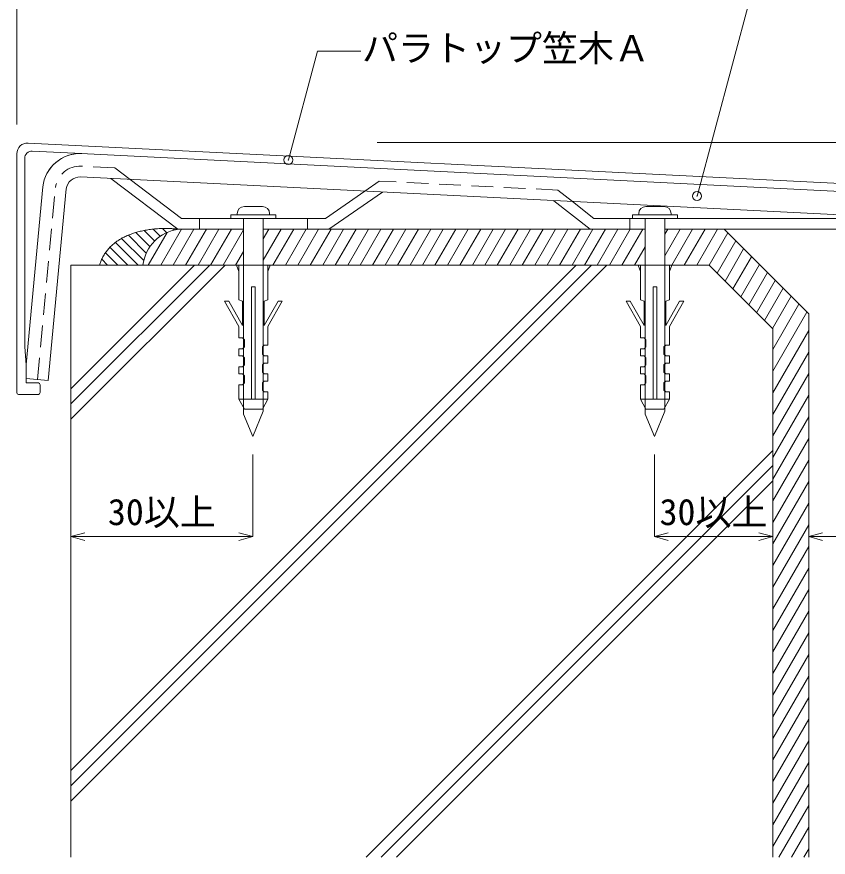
# Model space of a CAD drawing. Units: millimetres, scale not verified. Extents: x -675 to 675, y -471 to 460.
# Drawn here: x -308.5 to -83, y 80.1 to 313.5 of the extents above; entities that cross this region are included whole.
import ezdxf
from ezdxf.enums import TextEntityAlignment as Align

# ---------------------------------------------------------------- set-up
doc = ezdxf.new("R2010")
doc.units = ezdxf.units.MM
doc.header["$LTSCALE"] = 5
doc.header["$PDMODE"] = 32
doc.header["$PDSIZE"] = 2.5
doc.linetypes.add('DASHED1', pattern=[1.8, 1.2, -0.6])
doc.layers.add('1-0_芯・寸法線', color=7, linetype='Continuous', lineweight=18)
doc.styles.add('ＭＳ ゴシック', font='')
doc.styles.get('ＭＳ ゴシック').set_extended_font_data('MS Gothic')

msp = doc.modelspace()

# ---------------------------------------------------------------- linework, layer by layer
at = {"layer": '1-0_芯・寸法線'}
for p, q in [((-308.48, 356.044), (-308.48, 283.61)), ((-103.012, 325.107), (-119.466, 263.703)), ((-224.928, 303.937), (-233.02, 273.736)), ((-224.928, 303.937), (-212.928, 303.937)), ((-11.33, 263.753), (-305.33, 278.453)), ((31.52, 278.61), (-208.355, 278.61)), ((-290.417, 275.505), (-304.18, 276.193)), ((-25.5, 262.259), (-290.685, 275.518)), ((-308.48, 209.11), (-308.48, 275.457)), ((-306.28, 274.195), (-306.28, 221.81)), ((-25.978, 255.774), (-290.745, 269.013)), ((-282.318, 268.591), (-263.753, 254.521)), ((-305.888, 216.908), (-301.244, 266.271)), ((-277.001, 268.326), (-262.744, 257.521)), ((-299.772, 212.521), (-294.77, 265.686)), ((-222.744, 257.521), (-211.805, 265.066)), ((-221.81, 254.521), (-206.878, 264.819)), ((-159.248, 262.438), (-149.183, 254.521)), ((-240.24, 260.821), (-245.24, 260.821)), ((-128.653, 260.821), (-133.652, 260.821)), ((-262.744, 257.521), (-222.744, 257.521)), ((-257.744, 257.521), (-257.744, 254.521)), ((-248.99, 258.521), (-236.49, 258.521)), ((-248.99, 258.521), (-248.99, 257.521)), ((-247.239, 258.821), (-247.239, 258.521)), ((-245.49, 257.521), (-245.49, 203.154)), ((-239.99, 257.521), (-239.99, 203.95)), ((-238.239, 258.821), (-238.239, 258.521)), ((-227.744, 257.521), (-227.744, 254.521)), ((-138.144, 257.521), (-138.144, 254.521)), ((-137.402, 258.521), (-124.903, 258.521)), ((-137.402, 258.521), (-137.402, 257.521)), ((-135.652, 258.821), (-135.652, 258.521)), ((-133.903, 257.521), (-133.903, 203.154)), ((-128.402, 257.521), (-128.402, 203.95)), ((-126.652, 258.821), (-126.652, 258.521)), ((-268.65, 252.537), (-270.619, 254.507)), ((-268.488, 244.521), (-262.715, 254.521)), ((-266.851, 253.567), (-268.003, 254.719)), ((-264.745, 254.29), (-265.114, 254.659)), ((-265.024, 244.521), (-259.251, 254.521)), ((-263.753, 254.521), (-245.49, 254.521)), ((-263.427, 254.521), (-245.49, 254.521)), ((-261.56, 244.521), (-255.787, 254.521)), ((-258.096, 244.521), (-252.322, 254.521)), ((-254.632, 244.521), (-248.858, 254.521)), ((-239.99, 245.882), (-235.002, 254.521)), ((-239.99, 251.882), (-238.466, 254.521)), ((-239.99, 254.521), (-221.81, 254.521)), ((-239.99, 254.521), (-133.903, 254.521)), ((-237.311, 244.521), (-231.538, 254.521)), ((-233.847, 244.521), (-228.074, 254.521)), ((-230.383, 244.521), (-224.61, 254.521)), ((-226.919, 244.521), (-221.146, 254.521)), ((-223.455, 244.521), (-217.681, 254.521)), ((-219.991, 244.521), (-214.217, 254.521)), ((-216.527, 244.521), (-210.753, 254.521)), ((-213.063, 244.521), (-207.289, 254.521)), ((-209.599, 244.521), (-203.825, 254.521)), ((-206.134, 244.521), (-200.361, 254.521)), ((-202.67, 244.521), (-196.897, 254.521)), ((-199.206, 244.521), (-193.433, 254.521)), ((-195.742, 244.521), (-189.969, 254.521)), ((-192.278, 244.521), (-186.505, 254.521)), ((-188.814, 244.521), (-183.04, 254.521)), ((-185.35, 244.521), (-179.576, 254.521)), ((-181.886, 244.521), (-176.112, 254.521)), ((-178.422, 244.521), (-172.648, 254.521)), ((-174.958, 244.521), (-169.184, 254.521)), ((-171.493, 244.521), (-165.72, 254.521)), ((-168.029, 244.521), (-162.256, 254.521)), ((-164.565, 244.521), (-158.792, 254.521)), ((-161.101, 244.521), (-155.328, 254.521)), ((-157.637, 244.521), (-151.864, 254.521)), ((-154.173, 244.521), (-148.399, 254.521)), ((-150.709, 244.521), (-144.935, 254.521)), ((-149.183, 254.521), (-133.903, 254.521)), ((-147.245, 244.521), (-141.471, 254.521)), ((-143.781, 244.521), (-138.007, 254.521)), ((-140.317, 244.521), (-134.543, 254.521)), ((-128.402, 254.521), (-121.962, 254.521)), ((-128.402, 253.157), (-127.615, 254.521)), ((-128.402, 247.157), (-124.151, 254.521)), ((-128.402, 254.521), (-52.736, 254.521)), ((-128.402, 254.521), (-111.962, 254.521)), ((-126.46, 244.521), (-120.687, 254.521)), ((-122.996, 244.521), (-117.223, 254.521)), ((-119.532, 244.521), (-113.758, 254.521)), ((-111.962, 254.521), (-88.427, 230.985)), ((-272.494, 247.897), (-277.486, 252.889)), ((-271.472, 249.703), (-275.401, 253.632)), ((-270.186, 251.245), (-273.124, 254.183)), ((-271.952, 244.521), (-266.688, 253.64)), ((-264.745, 254.29), (-264.778, 254.323)), ((-251.168, 244.521), (-245.49, 254.355)), ((-116.081, 244.498), (-110.905, 253.464)), ((-274.775, 244.521), (-281.092, 250.838)), ((-273.209, 245.783), (-279.387, 251.961)), ((-113.885, 242.302), (-108.709, 251.267)), ((-280.432, 244.521), (-283.867, 247.956)), ((-277.604, 244.521), (-282.591, 249.509)), ((-247.704, 244.521), (-245.49, 248.355)), ((-136.852, 244.521), (-133.903, 249.63)), ((-111.689, 240.105), (-106.513, 249.071)), ((-283.26, 244.521), (-284.887, 246.147)), ((-109.493, 237.909), (-104.316, 246.875)), ((-293.427, 104.139), (-153.045, 244.521)), ((-293.427, 99.897), (-148.802, 244.521)), ((-293.427, 95.654), (-144.56, 244.521)), ((-293.427, 210.205), (-259.111, 244.521)), ((-293.427, 201.72), (-250.626, 244.521)), ((-293.427, 205.963), (-254.868, 244.521)), ((-293.427, 244.521), (-293.427, 80.071)), ((-245.49, 244.521), (-293.427, 244.521)), ((-247.421, 244.521), (-238.058, 244.521)), ((-246.74, 242.73), (-247.421, 244.521)), ((-246.74, 244.521), (-246.74, 234.87)), ((-133.903, 244.521), (-239.99, 244.521)), ((-238.74, 244.521), (-238.74, 234.87)), ((-238.74, 242.73), (-238.058, 244.521)), ((-135.834, 244.521), (-126.47, 244.521)), ((-135.152, 242.73), (-135.834, 244.521)), ((-135.152, 244.521), (-135.152, 234.87)), ((-116.104, 244.521), (-128.402, 244.521)), ((-127.153, 244.521), (-127.153, 234.87)), ((-127.153, 242.73), (-126.47, 244.521)), ((-116.104, 244.521), (-98.427, 226.843)), ((-107.297, 235.713), (-102.12, 244.679)), ((-105.1, 233.517), (-99.924, 242.483)), ((-243.24, 238.521), (-243.24, 207.321)), ((-243.24, 238.521), (-242.24, 238.521)), ((-242.24, 238.521), (-242.24, 207.321)), ((-131.652, 238.521), (-131.652, 207.321)), ((-131.652, 238.521), (-130.653, 238.521)), ((-130.653, 238.521), (-130.653, 207.321)), ((-102.904, 231.321), (-97.728, 240.287)), ((-100.708, 229.125), (-95.532, 238.09)), ((-98.512, 226.929), (-93.336, 235.894)), ((-250.74, 234.521), (-246.74, 227.521)), ((-249.587, 234.521), (-250.74, 234.521)), ((-249.587, 234.521), (-245.74, 227.787)), ((-245.74, 234.521), (-246.74, 234.87)), ((-245.74, 234.521), (-245.74, 227.787)), ((-239.74, 234.521), (-238.74, 234.87)), ((-239.74, 234.521), (-239.74, 227.787)), ((-235.892, 234.521), (-239.74, 227.787)), ((-234.74, 234.521), (-238.74, 227.521)), ((-235.892, 234.521), (-234.74, 234.521)), ((-138, 234.521), (-134.153, 227.787)), ((-134.153, 234.521), (-135.152, 234.87)), ((-134.153, 234.521), (-134.153, 227.787)), ((-128.152, 234.521), (-127.153, 234.87)), ((-128.152, 234.521), (-128.152, 227.787)), ((-124.305, 234.521), (-128.152, 227.787)), ((-123.153, 234.521), (-127.153, 227.521)), ((-124.305, 234.521), (-123.153, 234.521)), ((-98.427, 221.076), (-91.139, 233.698)), ((-98.427, 215.076), (-88.943, 231.502)), ((-88.427, 80.071), (-88.427, 230.985)), ((-246.74, 227.521), (-246.74, 224.321)), ((-238.74, 227.521), (-238.74, 222.321)), ((-135.152, 227.521), (-135.152, 224.321)), ((-127.153, 227.521), (-127.153, 222.321)), ((-98.427, 226.843), (-98.427, 80.071)), ((-245.74, 224.321), (-246.74, 224.321)), ((-245.74, 224.321), (-245.24, 223.821)), ((-134.153, 224.321), (-135.152, 224.321)), ((-134.153, 224.321), (-133.652, 223.821)), ((-98.427, 209.076), (-88.427, 226.397)), ((-306.28, 221.81), (-305.88, 216.81)), ((-245.24, 221.821), (-245.74, 221.321)), ((-245.24, 223.821), (-245.24, 221.821)), ((-239.74, 222.321), (-240.24, 221.821)), ((-240.24, 221.821), (-240.24, 219.821)), ((-239.74, 222.321), (-238.74, 222.321)), ((-133.652, 221.821), (-134.153, 221.321)), ((-133.652, 223.821), (-133.652, 221.821)), ((-128.152, 222.321), (-128.653, 221.821)), ((-128.653, 221.821), (-128.653, 219.821)), ((-128.152, 222.321), (-127.153, 222.321)), ((-246.74, 221.321), (-246.74, 219.321)), ((-245.74, 221.321), (-246.74, 221.321)), ((-240.24, 219.821), (-239.74, 219.321)), ((-135.152, 221.321), (-135.152, 219.321)), ((-134.153, 221.321), (-135.152, 221.321)), ((-128.653, 219.821), (-128.152, 219.321)), ((-98.427, 203.076), (-88.427, 220.397)), ((-245.74, 219.321), (-246.74, 219.321)), ((-245.74, 219.321), (-245.24, 218.821)), ((-245.24, 218.821), (-245.24, 216.821)), ((-239.74, 217.321), (-240.24, 216.821)), ((-239.74, 219.321), (-238.74, 219.321)), ((-239.74, 217.321), (-238.74, 217.321)), ((-238.74, 219.321), (-238.74, 217.321)), ((-134.153, 219.321), (-135.152, 219.321)), ((-134.153, 219.321), (-133.652, 218.821)), ((-133.652, 218.821), (-133.652, 216.821)), ((-128.152, 217.321), (-128.653, 216.821)), ((-128.152, 219.321), (-127.153, 219.321)), ((-128.152, 217.321), (-127.153, 217.321)), ((-127.153, 219.321), (-127.153, 217.321)), ((-305.88, 216.81), (-305.88, 211.81)), ((-246.74, 216.321), (-246.74, 214.321)), ((-245.74, 216.321), (-246.74, 216.321)), ((-245.24, 216.821), (-245.74, 216.321)), ((-240.24, 216.821), (-240.24, 214.821)), ((-240.24, 214.821), (-239.74, 214.321)), ((-135.152, 216.321), (-135.152, 214.321)), ((-134.153, 216.321), (-135.152, 216.321)), ((-133.652, 216.821), (-134.153, 216.321)), ((-128.653, 216.821), (-128.653, 214.821)), ((-128.653, 214.821), (-128.152, 214.321)), ((-305.88, 213.083), (-299.772, 212.521)), ((-245.74, 214.321), (-246.74, 214.321)), ((-245.74, 214.321), (-245.24, 213.821)), ((-245.24, 213.821), (-245.24, 211.821)), ((-239.74, 214.321), (-238.74, 214.321)), ((-238.74, 214.321), (-238.74, 212.321)), ((-134.153, 214.321), (-135.152, 214.321)), ((-134.153, 214.321), (-133.652, 213.821)), ((-133.652, 213.821), (-133.652, 211.821)), ((-128.152, 214.321), (-127.153, 214.321)), ((-127.153, 214.321), (-127.153, 212.321)), ((-98.427, 197.076), (-88.427, 214.397)), ((-302.48, 211.81), (-305.88, 211.81)), ((-301.98, 211.31), (-301.98, 209.11)), ((-246.74, 211.321), (-246.74, 207.321)), ((-245.74, 211.321), (-246.74, 211.321)), ((-245.24, 211.821), (-245.74, 211.321)), ((-239.74, 212.321), (-240.24, 211.821)), ((-240.24, 211.821), (-240.24, 209.821)), ((-239.74, 212.321), (-238.74, 212.321)), ((-135.152, 211.321), (-135.152, 207.321)), ((-134.153, 211.321), (-135.152, 211.321)), ((-133.652, 211.821), (-134.153, 211.321)), ((-128.152, 212.321), (-128.653, 211.821)), ((-128.653, 211.821), (-128.653, 209.821)), ((-128.152, 212.321), (-127.153, 212.321)), ((-302.48, 208.61), (-307.98, 208.61)), ((-240.24, 209.821), (-239.74, 209.322)), ((-239.74, 209.322), (-238.74, 209.322)), ((-238.74, 209.322), (-238.74, 207.321)), ((-128.653, 209.821), (-128.152, 209.322)), ((-128.152, 209.322), (-127.153, 209.322)), ((-127.153, 209.322), (-127.153, 207.321)), ((-98.427, 191.076), (-88.427, 208.397)), ((-246.74, 207.321), (-245.24, 204.521)), ((-246.74, 207.321), (-238.74, 207.321)), ((-238.74, 207.321), (-240.24, 204.521)), ((-135.152, 207.321), (-133.652, 204.521)), ((-135.152, 207.321), (-127.153, 207.321)), ((-127.153, 207.321), (-128.653, 204.521)), ((-242.904, 196.913), (-245.49, 203.154)), ((-245.24, 204.521), (-240.24, 204.521)), ((-242.904, 196.913), (-239.99, 203.95)), ((-131.317, 196.913), (-133.903, 203.154)), ((-133.652, 204.521), (-128.653, 204.521)), ((-131.317, 196.913), (-128.402, 203.95)), ((-98.427, 185.076), (-88.427, 202.397)), ((-98.427, 179.076), (-88.427, 196.397)), ((-242.904, 169.11), (-242.904, 191.913)), ((-211.429, 80.071), (-98.427, 193.073)), ((-131.317, 169.11), (-131.317, 191.913)), ((-98.427, 173.076), (-88.427, 190.397)), ((-207.187, 80.071), (-98.427, 188.83)), ((-202.944, 80.071), (-98.427, 184.588)), ((-98.427, 167.076), (-88.427, 184.397)), ((-98.427, 161.076), (-88.427, 178.397)), ((-98.427, 155.076), (-88.427, 172.397)), ((-293.427, 169.11), (-289.563, 170.146)), ((-293.427, 169.11), (-242.904, 169.11)), ((-293.427, 169.11), (-289.563, 168.075)), ((-242.904, 169.11), (-246.768, 170.146)), ((-242.904, 169.11), (-246.768, 168.075)), ((-131.317, 169.11), (-127.454, 170.146)), ((-131.317, 169.11), (-98.427, 169.11)), ((-131.317, 169.11), (-127.454, 168.075)), ((-98.427, 169.11), (-102.29, 170.146)), ((-98.427, 169.11), (-102.29, 168.075)), ((-88.427, 169.11), (-84.563, 170.146)), ((-88.427, 169.11), (-8.48, 169.11)), ((-88.427, 169.11), (-84.563, 168.075)), ((-98.427, 149.076), (-88.427, 166.397)), ((-98.427, 143.076), (-88.427, 160.397)), ((-98.427, 137.076), (-88.427, 154.397)), ((-98.427, 131.076), (-88.427, 148.397)), ((-98.427, 125.076), (-88.427, 142.397)), ((-98.427, 119.076), (-88.427, 136.397)), ((-98.427, 113.076), (-88.427, 130.397)), ((-98.427, 107.076), (-88.427, 124.397)), ((-98.427, 101.076), (-88.427, 118.397)), ((-98.427, 95.076), (-88.427, 112.397)), ((-98.427, 89.076), (-88.427, 106.397)), ((-98.427, 83.076), (-88.427, 100.397)), ((-96.698, 80.071), (-88.427, 94.397)), ((-93.234, 80.071), (-88.427, 88.397)), ((-89.77, 80.071), (-88.427, 82.397))]:
    msp.add_line(p, q, dxfattribs=at)
at = {"layer": '1-0_芯・寸法線', "linetype": 'DASHED1'}
for p, q in [((-281.244, 271.542), (-290.595, 272.009)), ((-281.244, 271.542), (-277.001, 268.326)), ((-211.805, 265.066), (-207.744, 267.867)), ((-158.144, 265.387), (-207.744, 267.867)), ((-302.758, 212.802), (-297.757, 265.967)), ((-158.144, 265.387), (-154.066, 262.179))]:
    msp.add_line(p, q, dxfattribs=at)
at = {"layer": '1-0_芯・寸法線'}
for points in [[(-154.066, 262.179), (-148.144, 257.521), (-60.907, 257.521)], [(-236.49, 258.521), (-236.49, 257.521), (-248.99, 257.521)], [(-124.903, 258.521), (-124.903, 257.521), (-137.402, 257.521)], [(-278.091, 252.601), (-277.814, 252.723), (-277.534, 252.842), (-277.249, 252.957), (-276.96, 253.069), (-276.667, 253.178), (-276.37, 253.284), (-276.069, 253.386), (-275.763, 253.484), (-275.453, 253.58), (-275.138, 253.672), (-274.82, 253.76), (-274.496, 253.846), (-274.168, 253.928), (-273.835, 254.007), (-273.497, 254.082), (-273.153, 254.154), (-272.804, 254.222), (-272.45, 254.287), (-272.089, 254.348), (-271.721, 254.405), (-271.346, 254.458), (-270.964, 254.507), (-270.573, 254.552), (-270.173, 254.593), (-269.762, 254.629), (-269.341, 254.66), (-268.906, 254.686), (-268.458, 254.706), (-267.994, 254.72), (-267.512, 254.727), (-267.011, 254.727), (-266.488, 254.719), (-265.939, 254.702), (-265.363, 254.675), (-264.755, 254.636), (-264.111, 254.586), (-263.427, 254.521)], [(-285.427, 244.521), (-285.365, 244.778), (-285.294, 245.038), (-285.213, 245.299), (-285.123, 245.561), (-285.023, 245.824), (-284.914, 246.087), (-284.796, 246.349), (-284.67, 246.61), (-284.535, 246.869), (-284.392, 247.126), (-284.242, 247.38), (-284.085, 247.63), (-283.922, 247.877), (-283.752, 248.12), (-283.576, 248.358), (-283.396, 248.592), (-283.209, 248.821), (-283.018, 249.045), (-282.823, 249.263), (-282.623, 249.477), (-282.418, 249.685), (-282.21, 249.888), (-281.998, 250.085), (-281.781, 250.278), (-281.561, 250.465), (-281.338, 250.647), (-281.11, 250.824), (-280.879, 250.996), (-280.644, 251.163), (-280.406, 251.326), (-280.164, 251.484), (-279.918, 251.638), (-279.668, 251.787), (-279.415, 251.933), (-279.158, 252.074), (-278.897, 252.211), (-278.632, 252.345), (-278.364, 252.474), (-278.091, 252.601)], [(-138, 234.521), (-139.152, 234.521), (-135.152, 227.521)]]:
    msp.add_lwpolyline(points, dxfattribs=at)
for centre, radius, start, end in [((-305.48, 275.457), 3, 87.13759, 180), ((-304.28, 274.195), 2, 87.13759, 180), ((-290.935, 265.151), 10.37, 87.13759, 173.80107), ((-290.935, 265.151), 10.37, 88.61786, 173.80107), ((-290.938, 265.148), 3.87, 87.13759, 172.00414), ((-245.24, 258.821), 2, 90, 180), ((-240.24, 258.821), 2, 0, 90), ((-133.652, 258.821), 2, 90, 180), ((-128.653, 258.821), 2, 0, 90), ((-262.121, 243.215), 11.381, 96.58685, 173.41315), ((-302.48, 211.31), 0.5, 0, 90), ((-307.98, 209.11), 0.5, 180, 270), ((-302.48, 209.11), 0.5, 270, 0)]:
    msp.add_arc(centre, radius, start, end, dxfattribs=at)
at = {"layer": '1-0_芯・寸法線', "linetype": 'DASHED1'}
msp.add_arc((-290.938, 265.148), 6.87, 87.13759, 172.00414, dxfattribs=at)
at = {"layer": '1-0_芯・寸法線'}
for p in [(-233.02, 273.736), (-119.466, 263.703)]:
    msp.add_point(p, dxfattribs=at)

# ---------------------------------------------------------------- texts
at = {"layer": '1-0_芯・寸法線', "style": 'ＭＳ ゴシック'}
for s, p in [('パラトップ笠木Ａ', (-212.539, 298.937)), ('30以上', (-283.166, 170.11)), ('30以上', (-129.872, 170.11))]:
    msp.add_text(s, height=7.331, dxfattribs=at).set_placement(p, align=Align.BOTTOM_LEFT)

doc.saveas('drawing.dxf')
